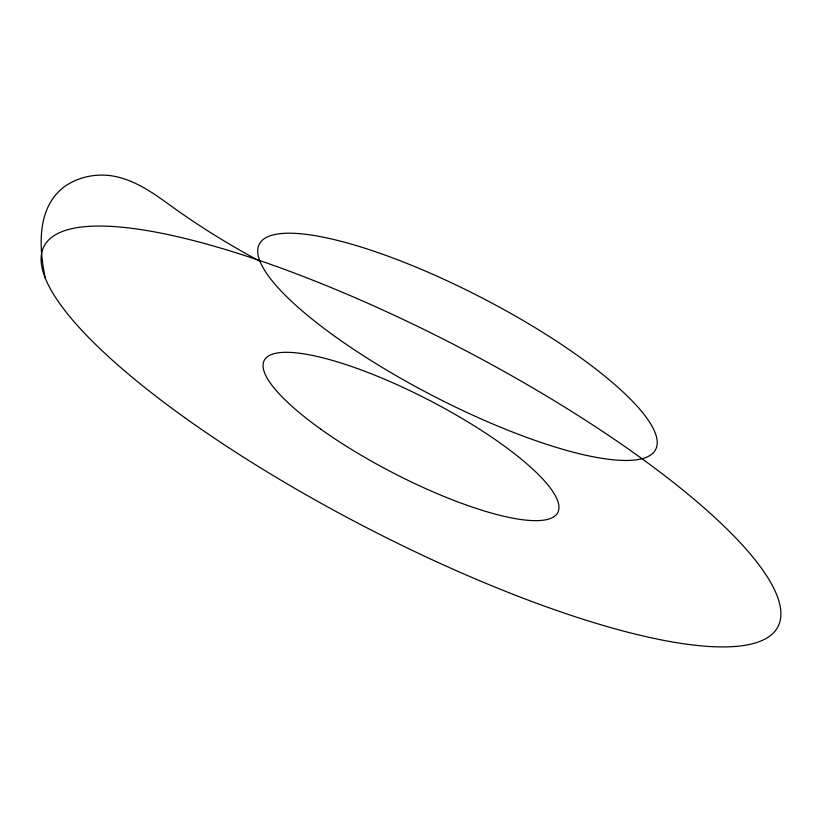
<?xml version="1.0" encoding="UTF-8"?>
<svg xmlns="http://www.w3.org/2000/svg" width="822" height="822" viewBox="0 0 822 822"><rect width="100%" height="100%" fill="white"/><g stroke="black" fill="none" stroke-linecap="round" stroke-linejoin="round"><path stroke-width="1.23" d="M259.988 261.365C227.92 244.083 196.848 224.909 167.472 203.332C152.193 192.297 136.072 181.405 117.474 176.966C99.287 172.538 79.138 176.011 63.911 187.036C36.435 208.192 38.953 247.823 45.302 278.206M335.284 336.66A223.194 54.755 27.4 0 0 655.411 449.942A223.194 54.755 27.4 0 0 381.706 253.906A223.194 54.755 27.4 0 0 335.284 336.66M184.734 417.638A413.322 101.394 27.4 0 0 777.571 627.412A413.322 101.394 27.4 0 0 270.695 264.396A413.322 101.394 27.4 0 0 184.734 417.638M320.498 428.94A165.335 40.555 27.4 0 0 557.624 512.856A165.335 40.555 27.4 0 0 354.878 367.65A165.335 40.555 27.4 0 0 320.498 428.94"/></g></svg>
